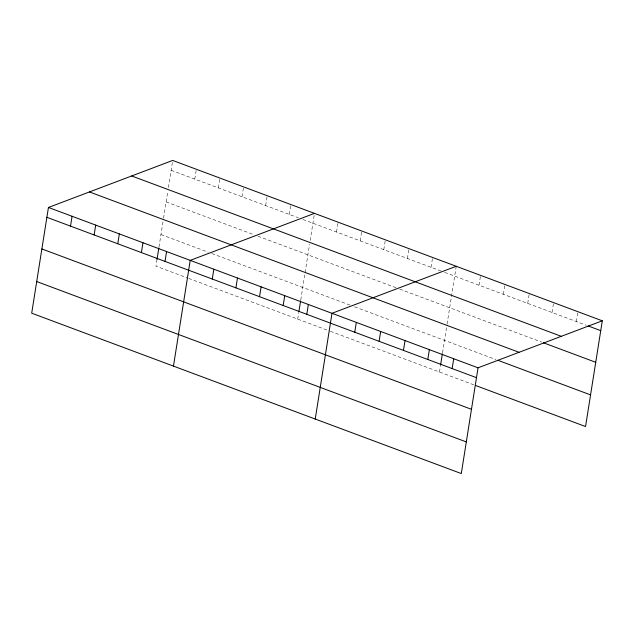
<?xml version="1.0" encoding="UTF-8"?>
<svg xmlns="http://www.w3.org/2000/svg" width="634" height="634" viewBox="0 0 634 634"><rect width="100%" height="100%" fill="white"/><g stroke="black" fill="none" stroke-linecap="round" stroke-linejoin="round"><path stroke-width="0.48" stroke-dasharray="3.17 2.38" d="M157.018 259.464L155.956 266.177L187.759 278.049M158.991 246.998L163.398 219.19M163.548 218.231L167.796 191.381M168.406 187.545L172.702 160.442M194.773 179.105L196.326 169.262M218.397 187.926L219.958 178.083M242.022 196.746L243.583 186.903M265.654 205.567L267.215 195.724M289.278 214.387L290.84 204.544M297.718 319.1L298.78 312.388M300.762 299.922L309.566 244.304M310.177 240.468L314.472 213.365M336.535 232.028L338.096 222.185M360.167 240.841L361.721 231.006M383.792 249.661L385.353 239.818M407.424 258.482L408.978 248.639M431.049 267.302L432.61 257.459M439.489 372.015L440.4 366.262M442.524 352.837L446.93 325.028M447.081 324.069L456.234 266.28M479.019 285.213L480.58 275.37M503.364 294.303L504.926 284.46M527.71 303.385L529.271 293.542M552.056 312.475L553.609 302.632M576.401 321.565L577.954 311.722M171.14 170.284L298.368 217.779M302.909 219.475L441.042 271.035M444.68 272.39L586.315 325.266M166.132 201.929L253.37 234.493M257.911 236.189L396.044 287.757M399.682 289.112L541.634 342.098M160.965 234.532L208.221 252.173M211.859 253.529L349.992 305.097M354.533 306.793L495.891 359.557M188.67 278.389L329.529 330.972M330.433 331.313L473.749 384.806"/><path stroke-width="0.95" d="M602.3 320.804L172.702 160.442L48.446 207.461L31.7 313.196L461.298 473.558L478.044 367.823L602.3 320.804L585.554 426.539L475.555 385.48M70.517 226.116L72.078 216.281M94.141 234.937L95.702 225.094M117.773 243.757L119.335 233.914M141.398 252.578L142.959 242.735M157.018 259.464L158.841 247.957M165.03 261.398L166.583 251.555M173.47 366.111L190.216 260.376L314.472 213.365M212.287 279.039L213.84 269.196M235.911 287.86L237.473 278.017M259.544 296.68L261.097 286.837M283.168 305.501L284.729 295.658M298.939 311.429L300.603 300.881M306.793 314.321L308.354 304.478M315.233 419.034L331.986 313.299L456.234 266.28M354.771 332.224L356.324 322.389M379.108 341.314L380.669 331.471M403.454 350.404L405.015 340.561M427.799 359.486L429.361 349.651M440.551 365.303L442.374 353.796M452.145 368.576L453.706 358.733M588.122 325.939L600.739 330.647M131.698 175.959L561.296 336.321M543.433 342.772L595.73 362.291M89.449 191.944L519.048 352.306M497.698 360.231L590.563 394.895M48.446 207.461L478.044 367.823M46.884 217.303L476.491 377.666M41.876 248.948L471.474 409.31M36.709 281.551L466.315 441.914"/></g></svg>
